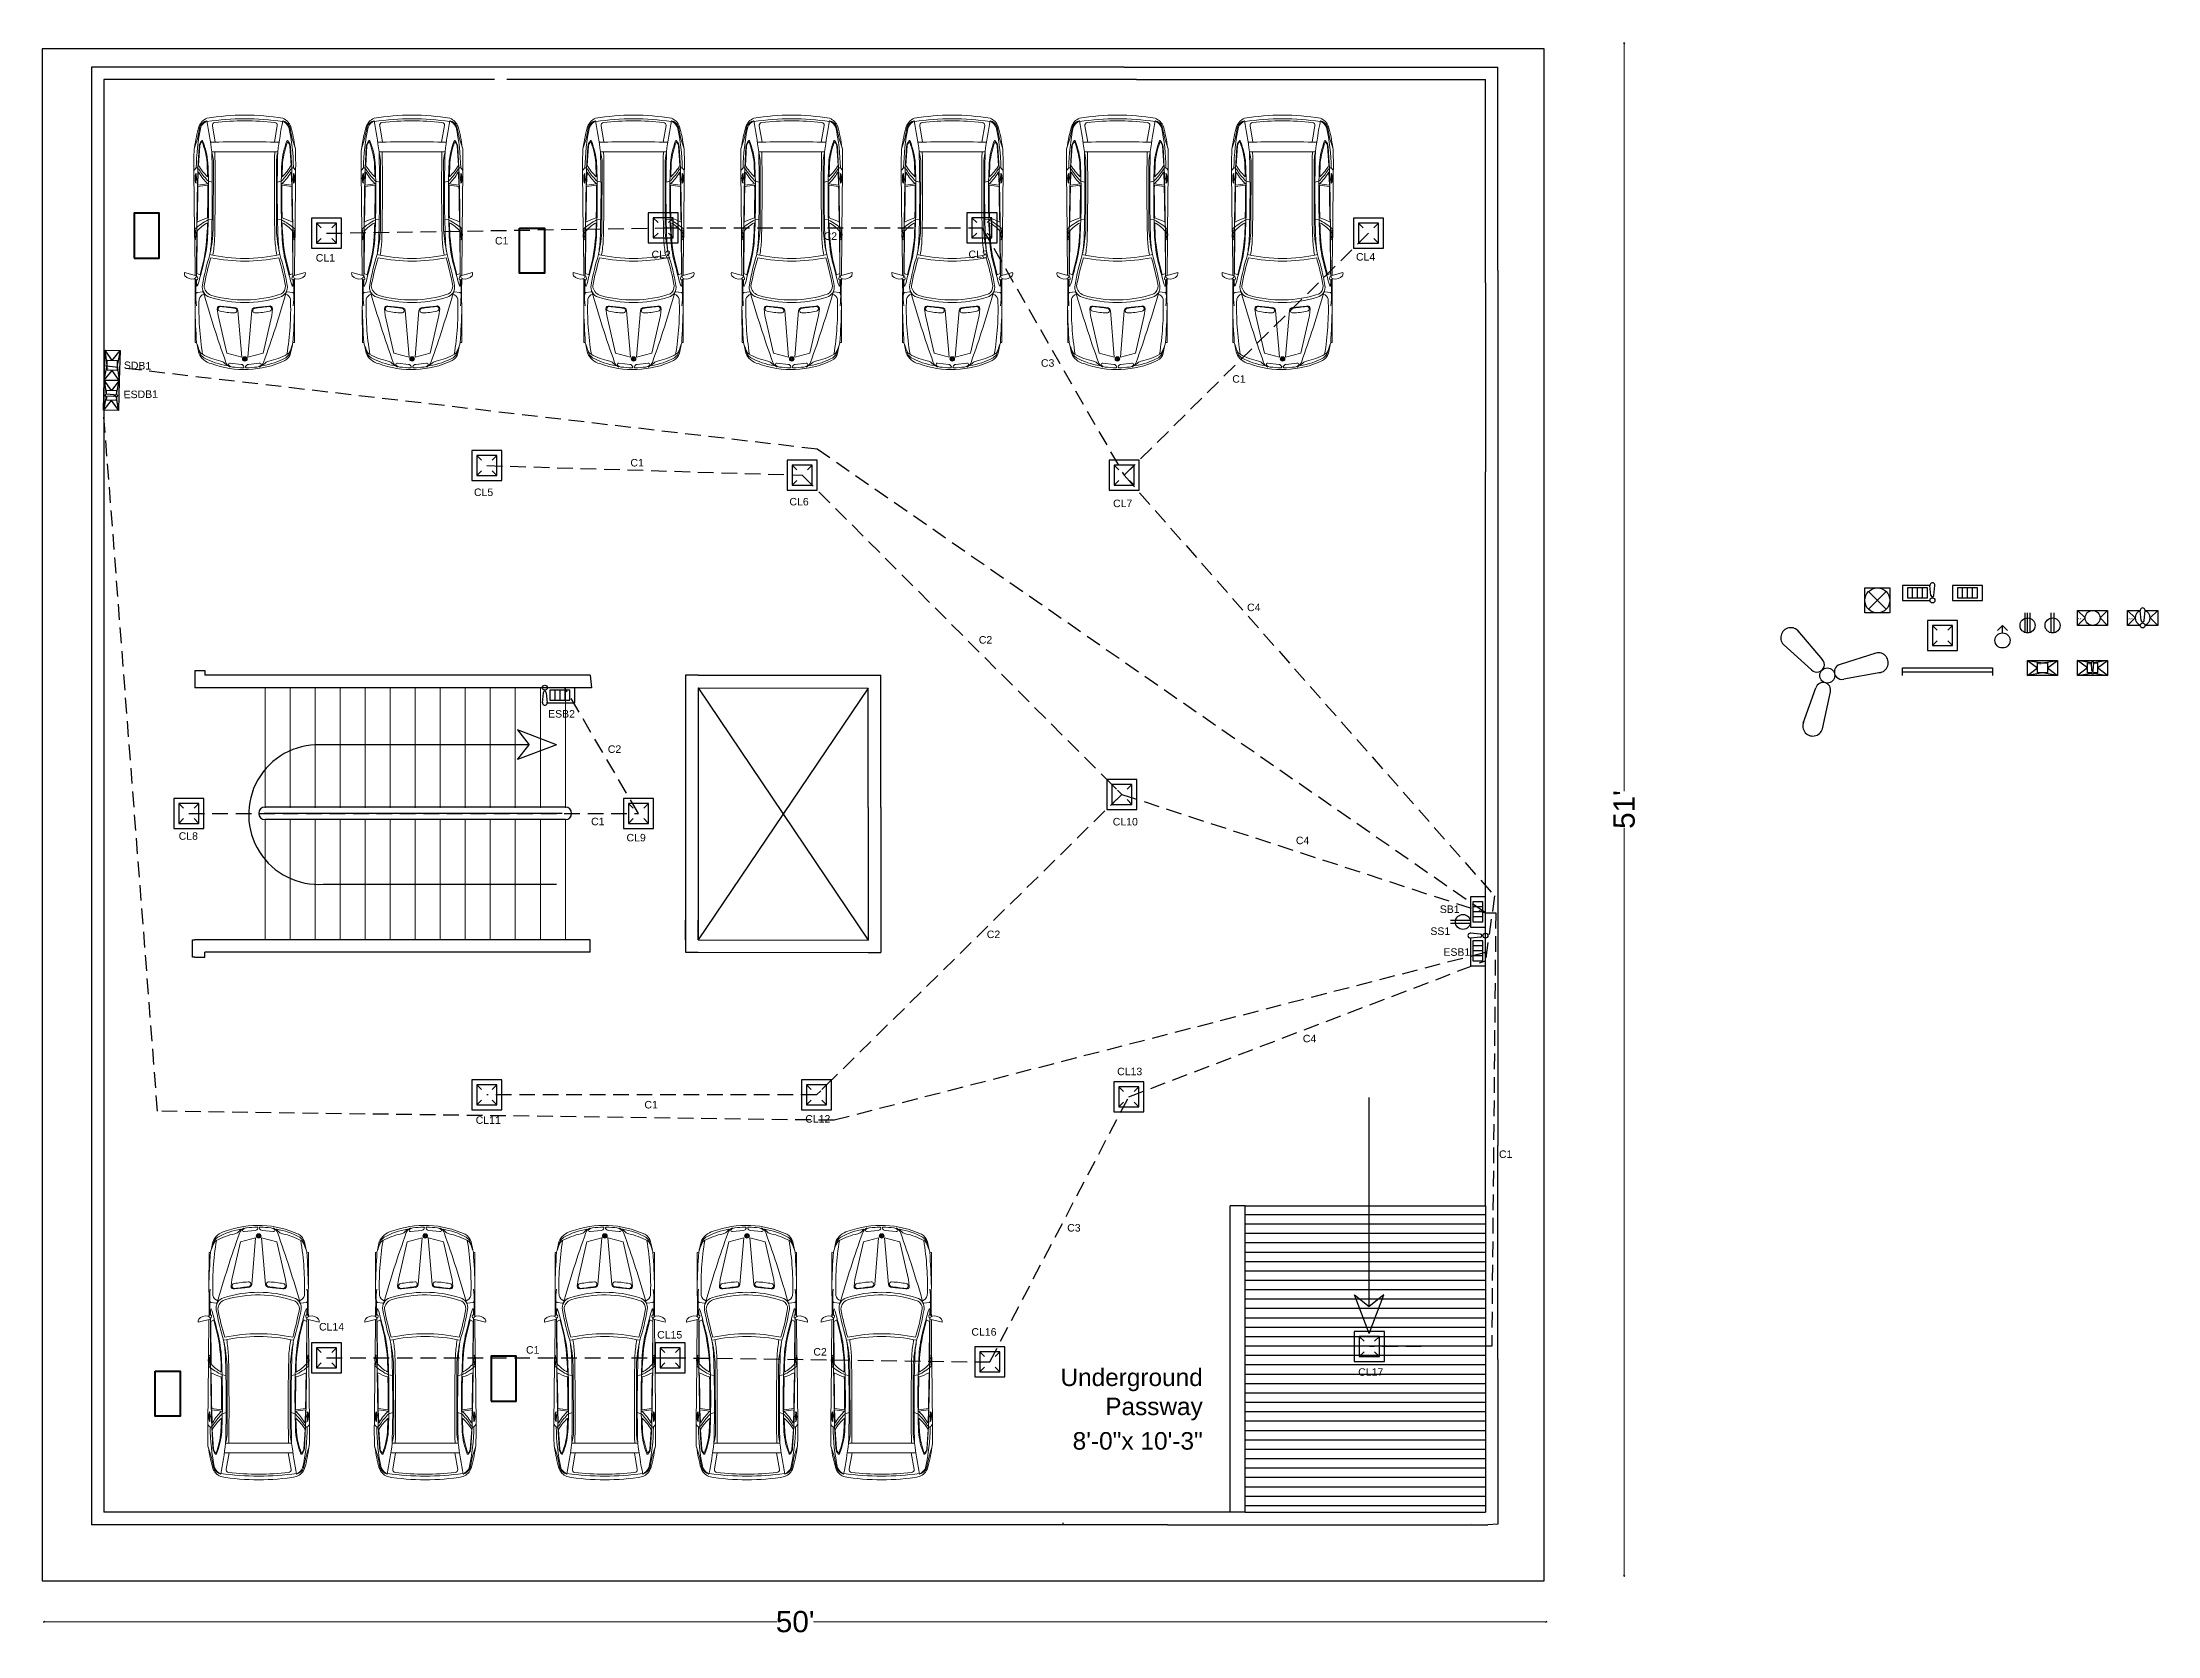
# Model space of a CAD drawing. Header units: inches. Extents: x 1921 to 3626, y 1868 to 2514.
# Drawn here: x 2781 to 3626, y 1868 to 2504 of the extents above; entities that cross this region are included whole.
import ezdxf

# ---------------------------------------------------------------- set-up
doc = ezdxf.new("R2010")
doc.units = ezdxf.units.IN
doc.header["$LTSCALE"] = 5
doc.linetypes.add('HIDDEN', pattern=[0.375, 0.25, -0.125])
for name, color, linetype in [('Arrow', 140, 'Continuous'), ('Condu', 130, 'HIDDEN'), ('ConduText', 130, 'HIDDEN'), ('ECons', 10, 'HIDDEN'), ('EConsText', 11, 'HIDDEN'), ('FittingsText', 31, 'Continuous'), ('Fixtures', 30, 'Continuous')]:
    doc.layers.add(name, color=color, linetype=linetype)
for name, color, linetype, lineweight in [('CAR', 190, 'Continuous', 18), ('column.60', 7, 'Continuous', 80), ('comon line', 4, 'Continuous', 20)]:
    doc.layers.add(name, color=color, linetype=linetype, lineweight=lineweight)
doc.layers.add('MES-TEXT', color=250, linetype='Continuous', transparency=0.75)
doc.styles.get("Standard").update_dxf_attribs({"font": 'arial.ttf'})
doc.dimstyles.new('GB', dxfattribs={"dimtxt": 8.5, "dimasz": 0.5, "dimexe": 0.18, "dimexo": 0.0625, "dimgap": 0.09, "dimtad": 0, "dimdec": 1, "dimzin": 0, "dimdsep": 46, "dimlunit": 4, "dimtxsty": 'Standard', "dimblk": 'OBLIQUE', "dimcen": 0.0275, "dimdle": 0.5, "dimse1": 1, "dimse2": 1, "dimclrd": 5, "dimclre": 5, "dimclrt": 7, "dimadec": 0, "dimazin": 0, "dimtfac": 1, "dimtdec": 1, "dimtofl": 0, "dimtmove": 0, "dimatfit": 3, "dimfxl": 0.18, "dimtolj": 1, "dimtzin": 0, "dimlwd": 5, "dimlwe": 5, "dimarcsym": 0})

# ---------------------------------------------------------------- blocks, each defined once
blk = doc.blocks.new('_Oblique')
at = {"color": 0, "lineweight": -2}
blk.add_line((-0.5, -0.5), (0.5, 0.5), dxfattribs=at)
blk = doc.blocks.new('*D9')
at = {"color": 5, "lineweight": 5, "transparency": 16777216}
for p, q in [((2781.59, 1873.37), (3074.79, 1873.37)), ((3382.59, 1873.37), (3089.4, 1873.37))]:
    blk.add_line(p, q, dxfattribs=at)
at = {"layer": 'Defpoints', "color": 0, "transparency": 16777216}
for p in [(2782.09, 1905.05), (3382.09, 1905.05), (2782.09, 1873.37)]:
    blk.add_point(p, dxfattribs=at)
at = {"color": 5, "lineweight": 5, "transparency": 16777216, "xscale": 0.5, "yscale": 0.5, "zscale": 0.5, "rotation": 180}
blk.add_blockref('_Oblique', (2782.09, 1873.37), dxfattribs=at)
at = {"color": 5, "lineweight": 5, "transparency": 16777216, "xscale": 0.5, "yscale": 0.5, "zscale": 0.5}
blk.add_blockref('_Oblique', (3382.09, 1873.37), dxfattribs=at)
at = {"color": 7, "transparency": 16777216, "insert": (3082.09, 1873.37), "char_height": 8.5, "attachment_point": 5}
blk.add_mtext("\\A1;50'", dxfattribs=at)
blk = doc.blocks.new('*D11')
at = {"color": 5, "lineweight": 5, "transparency": 16777216}
for p, q in [((3413.33, 2504.32), (3413.33, 2205.12)), ((3413.33, 1891.32), (3413.33, 2190.51))]:
    blk.add_line(p, q, dxfattribs=at)
at = {"layer": 'Defpoints', "color": 0, "transparency": 16777216}
for p in [(3435.31, 2503.82), (3413.33, 1891.82), (3435.31, 1891.82)]:
    blk.add_point(p, dxfattribs=at)
at = {"color": 5, "lineweight": 5, "transparency": 16777216, "xscale": 0.5, "yscale": 0.5, "zscale": 0.5}
for p, rotation in [((3413.33, 2503.82), 90), ((3413.33, 1891.82), 270)]:
    blk.add_blockref('_Oblique', p, dxfattribs=dict(at, rotation=rotation))
at = {"color": 7, "transparency": 16777216, "insert": (3413.33, 2197.82), "char_height": 8.5, "attachment_point": 5, "rotation": 90}
blk.add_mtext("\\A1;51'", dxfattribs=at)
blk = doc.blocks.new('A$C63CB61B9')
at = {"layer": 'CAR'}
for p, q in [((140.3, 17.7), (140.2, 60.2)), ((5.8, 39), (7.7, 39)), ((6.8, 40), (6.8, 38))]:
    blk.add_line(p, q, dxfattribs=at)
for points in [[(15.8, 69.6), (10.5, 68.5, 0.211062), (5.7, 64.7, 0.199974), (3.8, 17.3, 0.241256), (10.5, 9.4), (15.9, 8.3)], [(48.5, 65.3, 0.273603), (45.2, 68.4, 0.05014), (9.7, 66.1)], [(58.1, 71, -0.011642), (39.7, 71, 0.010354), (17.1, 70, -0.007316), (11.5, 68.1, -0.007316)], [(58, 70.5), (49, 70.5, 0.043025), (41.1, 70.1, 0.026478)], [(59.6, 70, -0.006494), (129.7, 69.2), (143.5, 68.4, -0.183115), (147.3, 66.7, -0.590058), (147.2, 66.1, -0.078691), (132.9, 62.8, -0.021505), (87.6, 62.9, -0.046991), (71.2, 64.8, -0.005097), (55.2, 69), (53.9, 69.5, -0.599), (53.8, 69.9, -0.043125), (57.8, 70, 0.264809)], [(58.4, 71.7), (57.7, 69.7, 0.272129), (58.3, 69.3), (59.6, 69.5), (59.6, 70.3), (60.3, 70.1), (62.4, 77.9, 0.178681), (60.4, 77.6, 0.281289), (58.4, 71.7, 0.290224), (59.6, 70.3)], [(94.5, 63.1, -0.048718), (71.4, 65.3), (60.9, 67.9), (61.8, 69.9), (89.2, 69.7, -0.097694), (94.5, 63.1, -1.123136)], [(88.5, 71.3), (127.7, 71.7, -0.009529), (142.1, 71.6), (148.6, 69.5), (156.4, 67.9, -0.231523), (160.2, 63.4, -0.016545), (140.3, 60.2, -0.015317), (83.7, 60.4, -0.028271), (74, 61.5, 0.00009), (74, 61.5)], [(83.6, 70.6), (84.1, 71.1, -0.108759), (89.7, 71.1), (90, 70.6, 0.152295), (83.7, 70.6, -0.555081)], [(84.4, 70.8, 0.210809), (89.2, 70.8, 3.063828)], [(90.5, 71.3, -0.065347), (96.3, 62.5), (96.6, 60)], [(97.6, 63, 0.035826), (94.9, 69.6, 0.00576), (117.9, 69.2, -0.015791), (118.8, 62.8, -0.009092), (97.6, 63, 1.085888)], [(126.9, 68.9), (118.8, 69.2), (119.7, 62.8, -0.078712), (126.9, 68.5, 1.005346), (126.9, 68.9, -2.834061)], [(120, 70.3), (120.3, 70.8, -0.108672), (126, 70.7), (126.3, 70.3, 0.177495), (120, 70.3), (121.1, 70.4, 0.169575), (124.9, 70.4), (126.1, 70.4)], [(129.8, 70.3, -0.362528), (130, 69.8, -0.142038), (127.8, 67.8, 0.04673), (121.3, 62.4), (120.6, 59.9)], [(121.1, 70.4, -0.117115), (124.9, 70.4, -27.4722)], [(124.1, 63, -0.070793), (131.5, 68.9), (144.1, 68, -0.180831), (146.5, 66.7, -0.487273), (146.4, 66.4, -0.059305), (133.2, 63.3), (124.1, 63)], [(160.2, 63.4, 0.137161), (156.2, 67.3, 0.050352), (129.8, 70.3, 0.1974), (127.7, 71.7, -2.896532)], [(143.1, 6.6, 0.035839), (156.4, 9.4, 0.212597), (161.8, 14.5, 0.084711), (161.8, 63.4, 0.212594), (156.4, 68.6, 0.039259), (143.1, 71.3, 0.039259)], [(50.3, 65.8, 0.017108), (4.6, 51.1, 0.21495), (1.6, 48.3, -4.000193)], [(2.5, 50.3), (4.3, 52.2, 0.138239), (5.4, 54.4, -0.076745), (9.8, 66.3, -0.209548), (12.2, 68.1, 0.137478), (9.3, 67.2, 0.01382), (7.6, 65.4, 0.088593), (2.5, 50.3, -0.711487)], [(39.1, 56.8), (34.8, 56.3), (10.6, 50.7), (7.9, 40.9), (38.1, 43.4, 0.331787), (39.9, 45.5), (40.9, 54.5, 0.489712), (39.1, 56.8, 0.89015)], [(39.3, 45.1, 0.0173), (40.6, 54.4, 0.971638), (37.5, 54.9, 0.038584), (36.4, 45.8, 0.930076), (39.3, 45.1, 0.1341)], [(88.5, 6.6), (127.7, 6.2, 0.009529), (142.1, 6.3), (148.6, 8.4), (156.4, 10, 0.231523), (160.2, 14.5, 0.016545), (140.3, 17.7, 0.015317), (83.7, 17.5, 0.028271), (74, 16.4, -0.030996), (54.5, 11.7, -0.399499), (46.6, 16.4, -0.157171), (46.6, 61.5, -0.386582), (54.2, 66.3, -0.032087), (74, 61.5, 0.108557), (74, 16.4)], [(72, 60.9, 0.100464), (72, 17.1, -0.026246), (53.8, 12.7, -0.289023), (47.9, 17.1, -0.15387), (48.7, 62.5, -0.245533), (53.8, 65.2, -0.026191), (72, 60.9, 4.664965)], [(140.2, 58.2, -0.010471), (83.5, 58.4, -0.021914), (73.6, 59.6, 0.095202)], [(74, 61.5, -0.000068), (74, 61.5)], [(75.1, 61.3, 0.031592), (89.9, 59.3), (134.7, 59.3), (139.2, 59.9)], [(146.5, 61, -0.003291), (146.5, 16.8, -8.308092)], [(146.5, 58), (157.2, 59.9, -0.477834), (159.1, 58.2, -0.056957), (159.1, 19.6, -0.459076), (156.9, 18.1), (146.5, 19.9)], [(159.7, 14.6, 0.074122), (159.7, 63.3, 43085.169904)], [(1.1, 40.1, -0.024276), (1.6, 46.8, -0.218374), (2.9, 49.4, -0.626852), (4, 48.3), (3.3, 41.3, -0.297243), (1.9, 39.5, -0.504955), (1.1, 40.1, -1.036436)], [(1.1, 37.9, 0.024276), (1.6, 31.1, 0.218374), (2.9, 28.6, 0.626852), (4, 29.6), (3.3, 36.7, 0.297243), (1.9, 38.4, 0.504955), (1.1, 37.9, 1.036436)], [(50.3, 12.1, -0.017108), (4.6, 26.8, -0.21495), (1.6, 29.6, 4.000193)], [(2.5, 27.6), (4.3, 25.7, -0.138239), (5.4, 23.6, 0.076745), (9.8, 11.6, 0.209548), (12.2, 9.8, -0.137478), (9.3, 10.7, -0.01382), (7.6, 12.6, -0.088593), (2.5, 27.6, 0.711487)], [(39.1, 21.2), (34.8, 21.7), (10.6, 27.3), (7.9, 37), (38.1, 34.5, -0.331787), (39.9, 32.4), (40.9, 23.4, -0.489712), (39.1, 21.2, -0.89015)], [(39.3, 32.8, -0.0173), (40.6, 23.5, -0.971638), (37.5, 23.1, -0.038584), (36.4, 32.2, -0.930076), (39.3, 32.8, -0.1341)], [(59.6, 7.9, 0.006494), (129.7, 8.7), (143.5, 9.5, 0.183115), (147.3, 11.2, 0.590058), (147.2, 11.8, 0.078691), (132.9, 15.2, 0.021505), (87.6, 15.1, 0.046991), (71.2, 13.1, 0.005097), (55.2, 9), (53.9, 8.4, 0.599), (53.8, 8.1, 0.043125), (57.8, 7.9, -0.264809)], [(94.5, 14.9, 0.048718), (71.4, 12.7), (60.9, 10.1), (61.8, 8.1), (89.2, 8.3, 0.097694), (94.5, 14.9, 1.123136)], [(140.3, 19.7, 0.009766), (83.5, 19.5, 0.025668), (73.6, 18.4, 93.585403)], [(75.1, 16.7, -0.031592), (89.9, 18.6), (134.7, 18.7), (139.2, 18)], [(90.5, 6.6, 0.065347), (96.3, 15.4), (96.6, 17.9)], [(97.6, 14.9, -0.035826), (94.9, 8.3, -0.00576), (117.9, 8.7, 0.015791), (118.8, 15.1, 0.009092), (97.6, 14.9, -1.085888)], [(126.9, 9), (118.8, 8.7), (119.7, 15.1, 0.078712), (126.9, 9.4, -1.005346), (126.9, 9, 2.834061)], [(129.8, 7.7, 0.362528), (130, 8.1, 0.142038), (127.8, 10.1, -0.04673), (121.3, 15.5), (120.6, 18.1)], [(124.1, 15, 0.070793), (131.5, 9.1), (144.1, 9.9, 0.180831), (146.5, 11.2, 0.487273), (146.4, 11.6, 0.059305), (133.2, 14.7), (124.1, 15)], [(160.2, 14.5, -0.137161), (156.2, 10.6, -0.050352), (129.8, 7.7, -0.1974), (127.7, 6.2, 2.896532)], [(48.5, 12.6, -0.273603), (45.2, 9.5, -0.05014), (9.7, 11.8)], [(58.1, 7, 0.011642), (39.7, 6.9, -0.010354), (17.1, 7.9, 0.007316), (11.5, 9.9, 0.007316)], [(58, 7.4), (49, 7.5, -0.043025), (41.1, 7.8, -0.026478)], [(58.4, 6.2), (57.7, 8.2, -0.272129), (58.3, 8.6), (59.6, 8.4), (59.6, 7.6), (60.3, 7.9), (62.4, 0.1, -0.178681), (60.4, 0.4, -0.281289), (58.4, 6.2, -0.290224), (59.6, 7.6)], [(83.6, 7.3), (84.1, 6.8, 0.108759), (89.7, 6.9), (90, 7.3, -0.152295), (83.7, 7.3, 0.555081)], [(84.4, 7.1, -0.210809), (89.2, 7.1, -3.063828)], [(120, 7.6), (120.3, 7.2, 0.108672), (126, 7.2), (126.3, 7.6, -0.177495), (120, 7.6), (121.1, 7.5, -0.169575), (124.9, 7.6), (126.1, 7.6)], [(121.1, 7.5, 0.117115), (124.9, 7.6, 27.4722)]]:
    blk.add_lwpolyline(points, format="xyb", dxfattribs=at)
for points in [[(39.7, 71), (17.4, 71), (17.3, 70)], [(50.3, 65.8), (50.3, 65.8), (50.1, 66), (49.6, 69.8), (49, 70.5)], [(60.5, 71), (84.8, 71.2)], [(39.7, 6.9), (17.4, 7), (17.3, 7.9)], [(50.3, 12.1), (50.3, 12.1), (50.1, 11.9), (49.6, 8.2), (49, 7.5)], [(60.5, 6.9), (84.8, 6.7)]]:
    blk.add_lwpolyline(points, dxfattribs=at)
for major_axis, ratio in [((0, -1.55), 0.909942), ((0, -1.01), 0.924648)]:
    blk.add_ellipse((6.8, 39), major_axis=major_axis, ratio=ratio, dxfattribs=at)
blk = doc.blocks.new('CeilingFan2')
for p, q in [((-11.72, 17.88), (-2.01, 6.4)), ((-17.47, 12.32), (-6.33, 2.23)), ((19.4, 8.97), (5.09, 4.37)), ((21.34, 1.21), (6.55, -1.46)), ((-9.62, -19.09), (-4.53, -4.94)), ((-1.93, -21.29), (1.23, -6.59))]:
    blk.add_line(p, q)
blk.add_circle((0, 0), 3)
for centre, radius, start, end in [((-14.6, 15.1), 4, 36.40809, 231.66439), ((20.37, 5.09), 4, 276.40809, 111.66439), ((-4.17, 4.31), 3, 224.03624, 44.03624), ((5.82, 1.46), 3, 104.03624, 284.03624), ((-1.65, -5.77), 3, 344.03624, 164.03624), ((-5.78, -20.19), 4, 156.40809, 351.66439)]:
    blk.add_arc(centre, radius, start, end)
blk = doc.blocks.new('SDB_1')
for p, q in [((0, 0), (0, 6)), ((0, 6), (12, 6)), ((0, 6), (4, 3)), ((0, 6), (6, 5)), ((0, 0), (4, 3)), ((6, 1), (0, 0)), ((12, 0), (0, 0)), ((4, 1), (4, 5)), ((4, 5), (8, 5)), ((8, 1), (4, 1)), ((6, 5), (12, 6)), ((12, 0), (6, 1)), ((8, 3), (12, 6)), ((8, 5), (8, 1)), ((8, 3), (12, 0)), ((12, 6), (12, 0))]:
    blk.add_line(p, q)
at = {"insert": (4, 5), "char_height": 0.5, "attachment_point": 1}
blk.add_mtext_dynamic_manual_height_columns('SDB', width=2, gutter_width=12.5, heights=[1], dxfattribs=at)
blk = doc.blocks.new('TubeLight1')
for p, q in [((0, 0), (0, 3)), ((0, 3), (36, 3)), ((0, 1.5), (36, 1.5)), ((36, 3), (36, 0))]:
    blk.add_line(p, q)
blk = doc.blocks.new('WallLight1')
for p, q in [((0, 0), (-2, -2)), ((0, -3), (0, 0)), ((0, 0), (2, -2))]:
    blk.add_line(p, q)
blk.add_circle((0, -6), 3)
blk = doc.blocks.new('ESDB1')
for p, q in [((0, 0), (0, 6)), ((0, 6), (12, 6)), ((4, 3), (0, 6)), ((5.51, 5.08), (0, 6)), ((4, 3), (0, 0)), ((0, 0), (5.51, 0.92)), ((12, 0), (0, 0)), ((4, 1), (4, 5)), ((4, 5), (5.5, 5)), ((5.5, 1), (4, 1)), ((5.75, 2), (5.5, 5)), ((6.25, 2), (6.5, 5)), ((12, 6), (6.49, 5.08)), ((6.49, 0.92), (12, 0)), ((6.5, 5), (8, 5)), ((8, 1), (6.5, 1)), ((8, 3), (12, 6)), ((8, 5), (8, 1)), ((12, 0), (8, 3)), ((12, 6), (12, 0))]:
    blk.add_line(p, q)
blk.add_circle((6, 1), 0.5)
for centre, radius, start, end in [((6, 5), 0.5, 350.47272, 189.52728), ((6, 2), 0.25, 180, 0)]:
    blk.add_arc(centre, radius, start, end)
at = {"insert": (4, 5), "char_height": 0.5, "attachment_point": 1}
blk.add_mtext_dynamic_manual_height_columns('\\pxr0.2;ESDB', width=2, gutter_width=12.5, heights=[0], dxfattribs=at)
blk = doc.blocks.new('Three-Pin_1')
for p, q in [((-1, 0.17), (-1, 8)), ((0, 0), (0, 8)), ((1, 0.17), (1, 8))]:
    blk.add_line(p, q)
blk.add_circle((0, 3), 3)
blk = doc.blocks.new('Two-Pin_1')
for p, q in [((-0.6, 0.06), (-0.6, 8)), ((0.6, 0.06), (0.6, 8))]:
    blk.add_line(p, q)
blk.add_circle((0, 3), 3)
blk = doc.blocks.new('CeilingLight1')
for p, q in [((6, 6), (-6, 6)), ((-6, 6), (-6, -6)), ((4, 4), (-4, 4)), ((-4, 4), (-4, -4)), ((-4, 4), (-2.12, 2.12)), ((4, 4), (2.12, 2.12)), ((4, -4), (4, 4)), ((6, -6), (6, 6)), ((-6, -6), (6, -6)), ((-2.12, -2.12), (-4, -4)), ((-4, -4), (4, -4)), ((2.12, -2.12), (4, -4))]:
    blk.add_line(p, q)
blk = doc.blocks.new('ExhaustFan1')
for p, q in [((-10, 5), (-10, 10)), ((-10, 10), (-5, 10)), ((-8.54, 1.46), (-1.46, 8.54)), ((-1.46, 1.46), (-8.54, 8.54)), ((-5, 10), (0, 10)), ((0, 10), (0, 5)), ((-10, 0), (-10, 5)), ((-5, 0), (-10, 0)), ((0, 0), (-5, 0)), ((0, 5), (0, 0))]:
    blk.add_line(p, q)
blk.add_circle((-5, 5), 5)
blk = doc.blocks.new('SwitchBoard1')
for p, q in [((12, 6), (0, 6)), ((0, 6), (0, 0)), ((0, 0), (12, 0)), ((10, 5), (2, 5)), ((2, 5), (2, 1)), ((2, 1), (10, 1)), ((4, 1), (4, 5)), ((6, 1), (6, 5)), ((8, 1), (8, 5)), ((10, 1), (10, 5)), ((12, 0), (12, 6))]:
    blk.add_line(p, q)
blk = doc.blocks.new('ESwitchBoard1')
for p, q in [((11, 6), (0, 6)), ((0, 6), (0, 0)), ((0, 0), (11, 0)), ((10, 5), (2, 5)), ((2, 5), (2, 1)), ((2, 1), (10, 1)), ((4, 1), (4, 5)), ((6, 1), (6, 5)), ((8, 1), (8, 5)), ((10, 1), (10, 5)), ((11.4, 2), (11, 6)), ((12, 1), (12, 1.4)), ((12.6, 2), (13, 6))]:
    blk.add_line(p, q)
blk.add_circle((12, 0), 1)
for centre, radius, start, end in [((12, 6), 1, 348.57881, 191.42119), ((12, 2), 0.6, 180, 0)]:
    blk.add_arc(centre, radius, start, end)
blk = doc.blocks.new('MainDist1')
for p, q in [((0, 0), (0, 6)), ((0, 6), (12, 6)), ((0, 6), (3, 3)), ((3, 3), (0, 0)), ((12, 0), (0, 0)), ((12, 6), (9, 3)), ((9, 3), (12, 0)), ((12, 6), (12, 0))]:
    blk.add_line(p, q)
blk.add_circle((6, 3), 3)
at = {"insert": (0, 3), "char_height": 0.5, "attachment_point": 1}
blk.add_mtext_dynamic_manual_height_columns('MDB', width=2, gutter_width=12.5, heights=[0], dxfattribs=at)
blk = doc.blocks.new('EMainDist1')
for p, q in [((0, 0), (0, 6)), ((0, 6), (5, 6)), ((0, 6), (3, 3)), ((3, 3), (0, 0)), ((5, 0), (0, 0)), ((5.4, 2), (5, 6)), ((6.6, 2), (7, 6)), ((7, 6), (12, 6)), ((12, 0), (7, 0)), ((12, 6), (9, 3)), ((9, 3), (12, 0)), ((12, 6), (12, 0))]:
    blk.add_line(p, q)
blk.add_circle((6, 0), 1)
for centre, radius, start, end in [((6, 3), 3, 109.13577, 250.81186), ((6, 6), 1, 348.57881, 191.42119), ((6, 2), 0.6, 180, 0), ((6, 3), 3, 289.18814, 70.86423)]:
    blk.add_arc(centre, radius, start, end)
at = {"insert": (0, 3), "char_height": 0.5, "attachment_point": 1}
blk.add_mtext_dynamic_manual_height_columns('EMDB', width=2, gutter_width=12.5, heights=[0], dxfattribs=at)

msp = doc.modelspace()

# ---------------------------------------------------------------- hatches: boundary and pattern name
h = msp.add_hatch()
h.set_pattern_fill('ANSI31', color=256, scale=30, angle=135)
h.set_pattern_definition([(180, (-548353.6393, 10140562.317), (-2e-16, -3.75), [])])
h.paths.add_polyline_path([(3357.87, 1917.13), (3357.93, 2039.54), (3261.93, 2039.54), (3261.87, 1917.13)])

# ---------------------------------------------------------------- linework, layer by layer
for p, q in [((2781.3, 2501.74), (2781.3, 1889.74)), ((3381.3, 2501.65), (2781.3, 2501.65)), ((2800.89, 2494.43), (2800.89, 2413.8)), ((2833.07, 2494.43), (2800.89, 2494.43)), ((3182.47, 2494.43), (2833.07, 2494.43)), ((3213.47, 2494.43), (3182.47, 2494.43)), ((3213.47, 2494.43), (3341.47, 2494.43)), ((3341.47, 2494.43), (3358.8, 2494.43)), ((3357.87, 2494.43), (3362.87, 2494.43)), ((3362.87, 2479.26), (3362.87, 2494.43)), ((3381.3, 1889.65), (3381.3, 2501.65)), ((2805.89, 2489.43), (2805.89, 2418.8)), ((2834.47, 2489.43), (2805.89, 2489.43)), ((2961.94, 2489.43), (2834.47, 2489.43)), ((3218.47, 2489.43), (2966.94, 2489.43)), ((3218.47, 2489.43), (3283.47, 2489.43)), ((3283.47, 2489.43), (3357.87, 2489.43)), ((3357.87, 2474.26), (3357.87, 2489.43)), ((3362.87, 2413.29), (3362.87, 2479.26)), ((3357.87, 2470.7), (3357.87, 2474.26)), ((3357.87, 2408.29), (3357.87, 2470.7)), ((2971.94, 2424.92), (2971.94, 2430.12)), ((2805.89, 2418.8), (2805.89, 2376.49)), ((2800.89, 2413.8), (2800.93, 2371.49)), ((3362.87, 2413.29), (3362.87, 2327.76)), ((3357.87, 2408.29), (3357.87, 2332.76)), ((2805.89, 2376.49), (2805.89, 1917.13)), ((2800.93, 2371.49), (2800.93, 1912.13)), ((3357.87, 2039.54), (3357.87, 2332.76)), ((3362.87, 2327.76), (3362.87, 2063.63)), ((2842.28, 2253.43), (2846.28, 2253.43)), ((2842.28, 2253.43), (2842.28, 2246.5)), ((2846.28, 2253.43), (2846.28, 2251.5)), ((3000.21, 2251.5), (2846.28, 2251.5)), ((2894.28, 2251.5), (2889.28, 2251.5)), ((3000.21, 2251.5), (3000.77, 2246.5)), ((3038.27, 2251.5), (3038.27, 2140.8)), ((3043.28, 2251.5), (3038.27, 2251.5)), ((3043.28, 2251.5), (3111.28, 2251.52)), ((3111.28, 2251.52), (3116.28, 2251.52)), ((3116.28, 2198.65), (3116.28, 2251.52)), ((3000.77, 2246.5), (2842.28, 2246.5)), ((3043.28, 2246.49), (3111.28, 2246.36)), ((3043.28, 2246.49), (3043.28, 2145.8)), ((3043.28, 2246.49), (3111.28, 2145.7)), ((3111.28, 2246.36), (3043.28, 2145.8)), ((3111.28, 2198.65), (3111.28, 2246.36)), ((3111.28, 2198.65), (3111.28, 2193.65)), ((3116.28, 2198.65), (3116.28, 2193.65)), ((3111.28, 2193.65), (3111.28, 2145.7)), ((3116.28, 2193.65), (3116.28, 2140.77)), ((3038.28, 2145.8), (3038.28, 2153.65)), ((3043.28, 2145.8), (3043.28, 2153.65)), ((2841.28, 2138.88), (2841.28, 2145.8)), ((2841.28, 2145.8), (2842.28, 2145.8)), ((2842.28, 2138.88), (2841.28, 2138.88)), ((3000.21, 2145.8), (2842.28, 2145.8)), ((2842.28, 2138.88), (2846.28, 2138.88)), ((3000.21, 2140.8), (2846.28, 2140.8)), ((2846.28, 2138.88), (2846.28, 2140.8)), ((3000.21, 2140.8), (3000.21, 2145.8)), ((3038.28, 2145.8), (3038.27, 2145.8)), ((3038.27, 2140.8), (3043.28, 2140.8)), ((3043.28, 2145.8), (3111.28, 2145.7)), ((3043.28, 2140.8), (3111.28, 2140.77)), ((3111.28, 2140.77), (3116.28, 2140.77)), ((3362.87, 1978.09), (3362.87, 2063.63)), ((3255.87, 1917.13), (3255.87, 2039.54)), ((3261.87, 1917.13), (3261.87, 2039.54)), ((3357.87, 2039.54), (3357.87, 1917.13)), ((3362.87, 1978.09), (3362.87, 1912.3)), ((3199.87, 1912.13), (2800.93, 1912.13)), ((3199.52, 1917.13), (2805.89, 1917.13)), ((3189.28, 1912.59), (3188.93, 1912.59)), ((3261.87, 1917.13), (3199.52, 1917.13)), ((3230.87, 1912.13), (3199.87, 1912.13)), ((3230.87, 1912.13), (3358.87, 1912.13)), ((3261.87, 1917.13), (3357.87, 1917.13)), ((3352.28, 1912.75), (3352.28, 1912.75)), ((3362.87, 1912.3), (3358.87, 1912.13)), ((2781.3, 1889.65), (3381.3, 1889.65))]:
    msp.add_line(p, q)
at = {"color": 18, "true_color": 0x000000}
for p, q in [((2990.28, 2198.8), (2870.28, 2198.8)), ((2988.98, 2196.3), (2869.95, 2196.3)), ((2990.28, 2193.8), (2870.28, 2193.8))]:
    msp.add_line(p, q, dxfattribs=at)
at = {"ltscale": 5}
for q in [(3255.87, 2039.54), (3357.87, 2039.54)]:
    msp.add_line((3261.87, 2039.54), q, dxfattribs=at)
at = {"color": 18, "true_color": 0x000000}
for centre, start, end in [((2870.28, 2196.3), 90, 270), ((2990.28, 2196.3), 270, 90)]:
    msp.add_arc(centre, 2.5, start, end, dxfattribs=at)
at = {"layer": 'Arrow'}
for p, q in [((2975.87, 2223.74), (2892.46, 2223.74)), ((2986.74, 2223.74), (2971.18, 2229.6)), ((2971.18, 2229.6), (2975.87, 2223.74)), ((2986.74, 2223.74), (2971.18, 2217.87)), ((2971.18, 2217.87), (2975.87, 2223.74)), ((2893.46, 2167.99), (2986.74, 2167.99)), ((3311.42, 1999.32), (3311.42, 2082.73)), ((3311.42, 1988.45), (3305.56, 2004.02)), ((3305.56, 2004.02), (3311.42, 1999.32)), ((3311.42, 1988.45), (3317.29, 2004.02)), ((3317.29, 2004.02), (3311.42, 1999.32))]:
    msp.add_line(p, q, dxfattribs=at)
msp.add_arc((2891.66, 2195.83), 27.92, 88.36036, 274.27402, dxfattribs=at)
at = {"layer": 'column.60', "ltscale": 0.3}
for points in [[(2817.94, 2418.08), (2827.94, 2418.08), (2827.94, 2436.12), (2817.94, 2436.12)], [(2971.94, 2430.12), (2981.94, 2430.12), (2981.94, 2412.12), (2971.94, 2412.12)], [(2960.65, 1961.45), (2970.65, 1961.45), (2970.65, 1979.45), (2960.65, 1979.45)], [(2826.35, 1973.49), (2836.35, 1973.49), (2836.35, 1955.45), (2826.35, 1955.45)]]:
    msp.add_lwpolyline(points, close=True, dxfattribs=at)
at = {"layer": 'comon line'}
for p, q in [((2870.28, 2198.5), (2870.28, 2246.5)), ((2880.28, 2198.5), (2880.28, 2246.5)), ((2890.28, 2198.5), (2890.28, 2246.5)), ((2900.28, 2198.5), (2900.28, 2246.5)), ((2910.28, 2198.5), (2910.28, 2246.5)), ((2920.28, 2198.5), (2920.28, 2246.5)), ((2930.28, 2198.5), (2930.28, 2246.5)), ((2940.28, 2198.5), (2940.28, 2246.5)), ((2950.28, 2198.5), (2950.28, 2246.5)), ((2960.28, 2198.5), (2960.28, 2246.5)), ((2970.28, 2198.5), (2970.28, 2246.5)), ((2980.28, 2198.5), (2980.28, 2246.5)), ((2990.28, 2198.5), (2990.28, 2246.5)), ((2870.28, 2145.8), (2870.28, 2193.8)), ((2880.28, 2145.8), (2880.28, 2193.8)), ((2890.28, 2145.8), (2890.28, 2193.8)), ((2900.28, 2145.8), (2900.28, 2193.8)), ((2910.28, 2145.8), (2910.28, 2193.8)), ((2920.28, 2145.8), (2920.28, 2193.8)), ((2930.28, 2145.8), (2930.28, 2193.8)), ((2940.28, 2145.8), (2940.28, 2193.8)), ((2950.28, 2145.8), (2950.28, 2193.8)), ((2960.28, 2145.8), (2960.28, 2193.8)), ((2970.28, 2145.8), (2970.28, 2193.8)), ((2980.28, 2145.8), (2980.28, 2193.8)), ((2990.28, 2145.8), (2990.28, 2193.8))]:
    msp.add_line(p, q, dxfattribs=at)
at = {"layer": 'Condu', "ltscale": 5}
for p, q in [((3090.92, 2341.79), (2805.89, 2375.03)), ((3357.87, 2156.56), (3090.92, 2341.79)), ((2958.9, 2335.24), (3084.92, 2331.39)), ((3084.92, 2331.39), (3212.55, 2203.89)), ((3212.55, 2203.89), (3090.64, 2083.85)), ((3212.55, 2203.89), (3357.87, 2156.56)), ((3357.87, 2156.56), (3362, 2156.56)), ((3362, 2156.56), (3360.38, 1983.43)), ((3090.64, 2083.85), (2958.87, 2083.85)), ((3360.38, 1983.43), (3311.49, 1983.35))]:
    msp.add_line(p, q, dxfattribs=at)
at = {"layer": 'ECons', "ltscale": 5}
for p, q in [((2894.89, 2428.04), (3029.41, 2430.17)), ((3029.41, 2430.17), (3156.73, 2430.17)), ((3156.73, 2430.17), (3213.49, 2331.39)), ((3311.16, 2428.04), (3213.49, 2331.39)), ((2827.32, 2077.31), (2805.73, 2357.34)), ((3213.49, 2331.39), (3361.5, 2163.33)), ((3019.46, 2196.3), (2990.07, 2246.5)), ((2839.83, 2196.3), (3019.46, 2196.3)), ((3361.5, 2163.33), (3357.87, 2137.44)), ((3357.87, 2140.69), (3097.72, 2073.68)), ((3215.37, 2083.07), (3357.87, 2137.44)), ((3159.83, 1977.14), (3215.37, 2083.07)), ((3097.72, 2073.68), (2827.32, 2077.31)), ((2894.89, 1978.85), (3032.12, 1978.85)), ((3032.12, 1978.85), (3159.83, 1977.14))]:
    msp.add_line(p, q, dxfattribs=at)

# ---------------------------------------------------------------- block references
at = {"yscale": 0.6201971205383158, "zscale": 0.6201971205383158}
for p, xscale, rotation in [((2838.04, 2373.61), -0.6201971205383158, 270.0000000000053), ((2904.86, 2373.61), -0.6201971205383158, 270.0000000000053), ((2993.34, 2373.61), -0.6201971205383158, 270.0000000000053), ((3056.54, 2373.61), -0.6201971205383158, 270.0000000000053), ((3120.66, 2373.61), -0.6201971205383158, 270.0000000000053), ((3186.65, 2373.61), -0.6201971205383158, 270.0000000000053), ((3252.63, 2373.61), -0.6201971205383158, 270.0000000000053), ((2843.57, 2031.69), 0.6201971205383158, 269.9999999999947), ((2910.11, 2031.69), 0.6201971205383158, 269.9999999999947), ((2981.87, 2031.69), 0.6201971205383158, 269.9999999999947), ((3038.65, 2031.69), 0.6201971205383158, 269.9999999999947), ((3092.46, 2031.69), 0.6201971205383158, 269.9999999999947)]:
    msp.add_blockref('A$C63CB61B9', p, dxfattribs=dict(at, xscale=xscale, rotation=rotation))
for name, p in [('ExhaustFan1', (3519.46, 2276.37)), ('ESwitchBoard1', (3524.46, 2281.37)), ('SwitchBoard1', (3544.46, 2281.37)), ('Three-Pin_1', (3574.46, 2268.37)), ('Two-Pin_1', (3584.46, 2268.37)), ('MainDist1', (3594.46, 2271.37)), ('EMainDist1', (3614.46, 2271.37)), ('CeilingFan2', (3494.46, 2251.37)), ('CeilingLight1', (3540.46, 2267.37)), ('WallLight1', (3564.46, 2271.37)), ('SDB_1', (3574.46, 2251.37)), ('ESDB1', (3594.46, 2251.37)), ('TubeLight1', (3524.46, 2251.37))]:
    msp.add_blockref(name, p)
at = {"layer": 'Fixtures'}
for p in [(3029.41, 2430.17), (3156.73, 2430.17), (2894.89, 2428.04), (3311.16, 2428.04), (2958.9, 2335.24), (3084.92, 2331.39), (3213.49, 2331.39), (3212.55, 2203.89), (2839.83, 2196.3), (3019.46, 2196.3), (2958.87, 2083.85), (3090.64, 2083.85), (3215.37, 2083.07), (2894.89, 1978.85), (3032.12, 1978.85), (3159.83, 1977.14)]:
    msp.add_blockref('CeilingLight1', p, dxfattribs=at)
at = {"layer": 'Fixtures', "ltscale": 5}
for name, p, rotation in [('SDB_1', (2812.05, 2369.17), 88.46682299377565), ('ESDB1', (2811.73, 2357.18), 88.46682299377565), ('ESwitchBoard1', (2994.07, 2246.5), 180), ('Two-Pin_1', (3351.87, 2152.9), 89.71536016469588), ('SwitchBoard1', (3357.87, 2150.9), 90), ('ESwitchBoard1', (3357.87, 2135.44), 90)]:
    msp.add_blockref(name, p, dxfattribs=dict(at, rotation=rotation))
msp.add_blockref('CeilingLight1', (3311.49, 1983.35), dxfattribs=at)

# ---------------------------------------------------------------- texts
at = {"layer": 'ConduText', "ltscale": 5, "char_height": 3, "attachment_point": 1}
for s, insert in [('C1', (3016.29, 2337.88)), ('C2', (3155.46, 2267.11)), ('C4', (3282.15, 2186.99)), ('C2', (3158.66, 2149.47)), ('C1', (3021.88, 2081.42)), ('C1', (3363.3, 2061.64))]:
    msp.add_mtext_dynamic_manual_height_columns(s, width=2.2401, gutter_width=12.5, heights=[0], dxfattribs=dict(at, insert=insert))
at = {"layer": 'EConsText', "ltscale": 5, "char_height": 3, "attachment_point": 1}
for s, insert in [('C1', (2962.15, 2426.55)), ('C2', (3093.48, 2428.41)), ('C3', (3180.28, 2377.71)), ('C1', (3256.73, 2371.34)), ('C4', (3262.64, 2280.09)), ('C2', (3007.24, 2223.45)), ('C1', (3000.56, 2194.55)), ('C4', (3284.92, 2107.84)), ('C3', (3190.78, 2032.24)), ('C1', (2974.54, 1983.46)), ('C2', (3089.36, 1982.69))]:
    msp.add_mtext_dynamic_manual_height_columns(s, width=2.2401, gutter_width=12.5, heights=[0], dxfattribs=dict(at, insert=insert))
at = {"layer": 'FittingsText', "ltscale": 4, "char_height": 3, "attachment_point": 1}
for s, insert in [('CL1', (2890.56, 2419.73)), ('CL2', (3024.71, 2421.06)), ('CL3', (3151.34, 2421.12)), ('CL4', (3306.16, 2420.12)), ('CL5', (2953.76, 2326.07)), ('CL6', (3079.81, 2322.31)), ('CL7', (3209.11, 2321.64)), ('ESB2', (2983.39, 2237.56)), ('CL10', (3208.99, 2194.47)), ('CL8', (2835.79, 2188.75)), ('CL9', (3014.72, 2188.1)), ('SB1', (3339.65, 2159.51)), ('SS1', (3335.88, 2150.74)), ('ESB1', (3341.09, 2142.39)), ('CL13', (3210.74, 2094.68)), ('CL11', (2954.46, 2075.27)), ('CL12', (3086.13, 2075.76)), ('CL14', (2891.86, 1992.71)), ('CL15', (3026.96, 1989.5)), ('CL16', (3152.51, 1990.65)), ('CL17', (3307.05, 1974.62))]:
    msp.add_mtext_dynamic_manual_height_columns(s, width=9.457, gutter_width=1, heights=[0], dxfattribs=dict(at, insert=insert))
for s, insert, rotation in [('SDB1', (2813.92, 2376.84), 358.46682), ('ESDB1', (2813.76, 2365.11), 0.85394)]:
    msp.add_mtext_dynamic_manual_height_columns(s, width=9.457, gutter_width=1, heights=[0], dxfattribs=dict(at, insert=insert, rotation=rotation))
at = {"layer": 'MES-TEXT', "ltscale": 0.3, "insert": (3244.93, 1974.5), "char_height": 6.9696, "width": 397, "attachment_point": 3}
msp.add_mtext('Underground  \\PPassway', dxfattribs=at)
at = {"layer": 'MES-TEXT', "ltscale": 0.05, "insert": (3244.93, 1942.02), "char_height": 7, "width": 172, "attachment_point": 9}
msp.add_mtext('8\'-0"x 10\'-3"', dxfattribs=at)

# ---------------------------------------------------------------- dimensions: what is measured, and where the dimension line sits
dim = msp.add_linear_dim(base=(3413.33, 1891.82), p1=(3435.31, 2503.82), p2=(3435.31, 1891.82), angle=90, dimstyle='GB', override={"dimfxl": 8})
dim.commit()
dim.dimension.update_dxf_attribs({"geometry": '*D11', "text_midpoint": (3413.33, 2197.82)})
dim = msp.add_linear_dim(base=(2782.09, 1873.37), p1=(3382.09, 1905.05), p2=(2782.09, 1905.05), dimstyle='GB', override={"dimfxl": 8})
dim.commit()
dim.dimension.update_dxf_attribs({"geometry": '*D9', "text_midpoint": (3082.09, 1873.37)})

doc.saveas('drawing.dxf')
